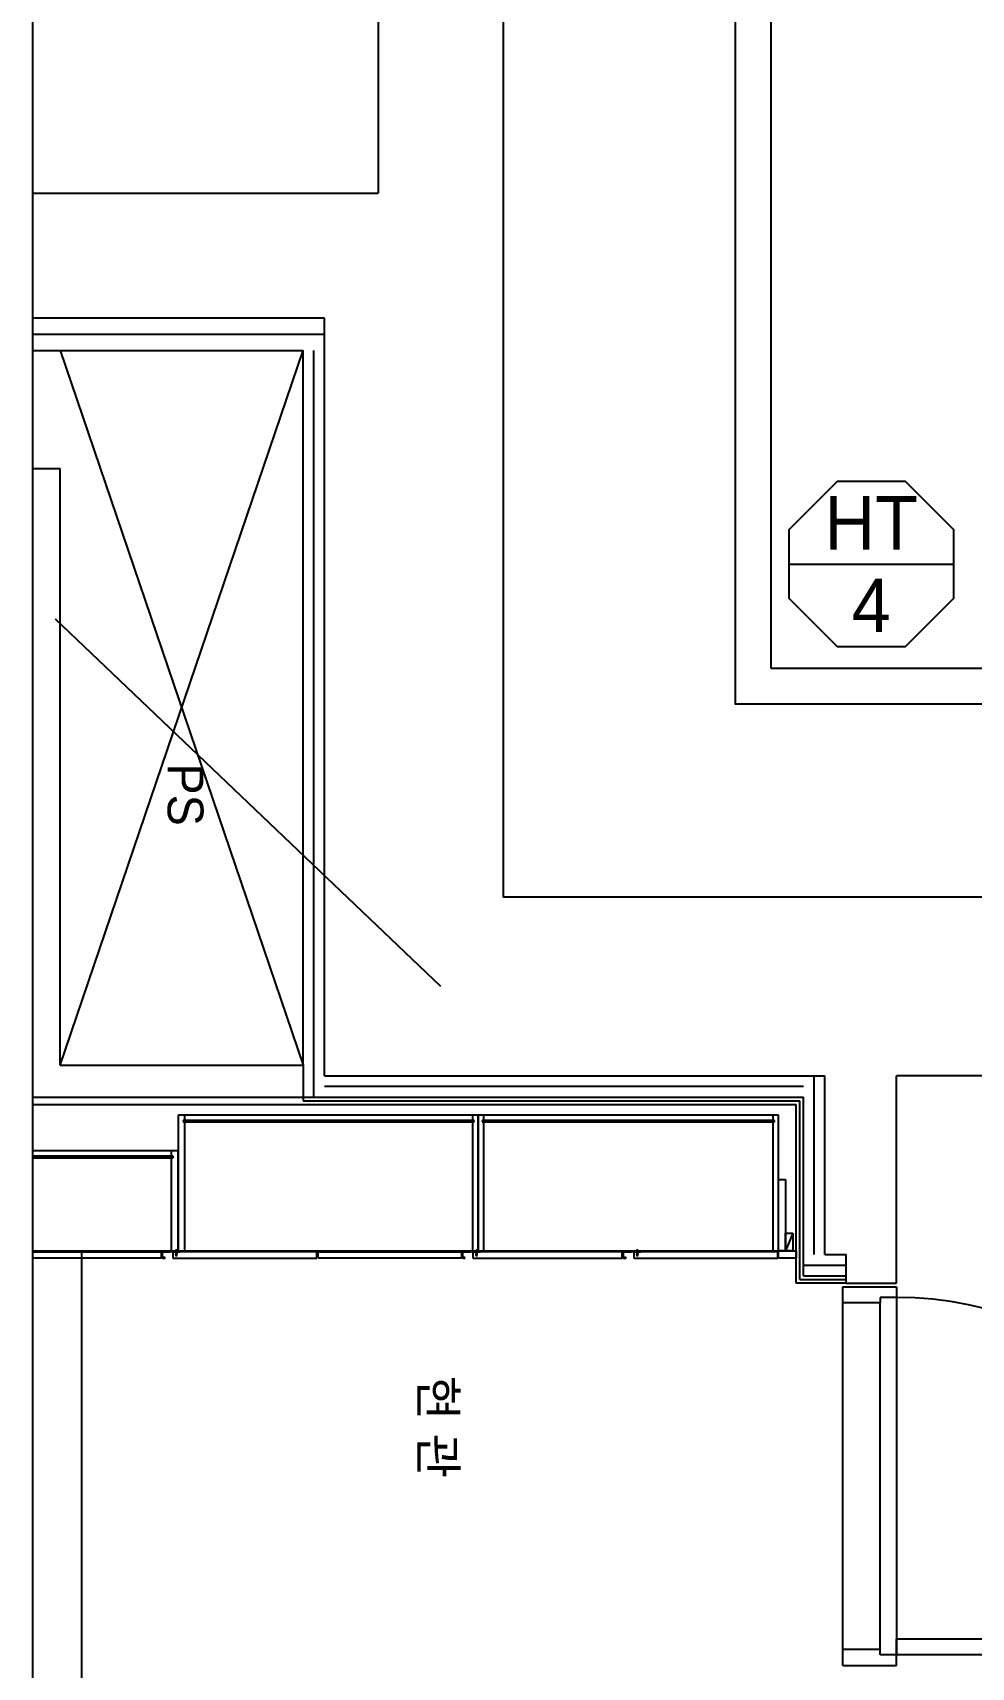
# Model space of a CAD drawing. Header units: millimetres. Extents: x 968909 to 1007504, y 395965 to 423289.
# Drawn here: x 972900 to 975526, y 409054 to 413628 of the extents above; entities that cross this region are included whole.
import ezdxf
from ezdxf.enums import TextEntityAlignment as Align

# ---------------------------------------------------------------- set-up
doc = ezdxf.new("R2010")
doc.units = ezdxf.units.MM
doc.header["$LTSCALE"] = 100
for name, color, linetype in [('l4', 4, 'Continuous'), ('TEX', 3, 'Continuous'), ('물탱크', 252, 'Continuous')]:
    doc.layers.add(name, color=color, linetype=linetype)
doc.styles.add('돋움', font='Dotum.ttf')
doc.styles.add('돋음', font='Dotum.ttf')

msp = doc.modelspace()

# ---------------------------------------------------------------- linework, layer by layer
msp.add_line((975015.1, 412140.8, 54985.4), (975477, 412140.8, 54985.4))
at = {"elevation": 54985.4}
msp.add_lwpolyline([(975150.4, 412371.8), (975015.1, 412236.5), (975015.1, 412045.2), (975150.4, 411909.9), (975341.7, 411909.9), (975477, 412045.2), (975477, 412236.5), (975341.7, 412371.8)], close=True, dxfattribs=at)
at = {"layer": 'l4'}
for p, q in [((974216.3, 417358.7, 54985.4), (974216.3, 411208.7, 54985.4)), ((973866.3, 416758.7, 54985.4), (973866.3, 413178.7, 54985.4)), ((972899.6, 413178.7, 54985.4), (973866.3, 413178.7, 54985.4)), ((973716.3, 412828.7, 54985.4), (972899.6, 412828.7, 54985.4)), ((973716.3, 410708.7, 54985.4), (973716.3, 412828.7, 54985.4)), ((972899.6, 412783.7, 0), (973716.3, 412783.7, 0)), ((972899.6, 412738.7, 0), (973656.3, 412738.7, 0)), ((972976.3, 410738.7, 0), (973656.3, 412738.7, 0)), ((972976.3, 412738.7, 0), (973656.3, 410738.7, 0)), ((973656.3, 410738.7, 0), (973656.3, 412738.7, 0)), ((973686.3, 410648.7, 0), (973686.3, 412738.7, 0)), ((972899.6, 412408.7, 0), (972976.3, 412408.7, 0)), ((972976.3, 410738.7, 0), (972976.3, 412408.7, 0)), ((974041.3, 410958.7, 0), (972963.7, 411986.3, 0)), ((977706.3, 411208.7, 54985.4), (974216.3, 411208.7, 54985.4)), ((972976.3, 410738.7, 0), (973656.3, 410738.7, 0)), ((973656.3, 410738.7, 0), (973656.3, 410648.7, 0)), ((973716.3, 410708.7, 54985.4), (975116.3, 410708.7, 54985.4)), ((975086.3, 410208.7, 0), (975086.3, 410708.7, 0)), ((975116.3, 410208.7, 54985.4), (975116.3, 410708.7, 54985.4)), ((975316.3, 410128.7, 54985.4), (975316.3, 410708.7, 54985.4)), ((983786.3, 410708.7, 54985.4), (975316.3, 410708.7, 54985.4)), ((975056.3, 410678.7, 0), (973716.3, 410678.7, 0)), ((972899.6, 410648.7, 0), (973656.3, 410648.7, 0)), ((972899.6, 410628.7, 0), (975036.3, 410628.7, 0)), ((973656.3, 410648.7, 0), (973656.3, 410638.7, 0)), ((973656.3, 410648.7, 0), (975056.3, 410648.7, 0)), ((973656.3, 410638.7, 0), (975046.3, 410638.7, 0)), ((975036.3, 410128.7, 0), (975036.3, 410628.7, 0)), ((975046.3, 410138.7, 0), (975046.3, 410638.7, 0)), ((975056.3, 410148.7, 0), (975056.3, 410648.7, 0)), ((974146.3, 410598.7, 0), (973306.3, 410598.7, 0)), ((973306.3, 410598.7, 0), (973306.3, 410218.7, 0)), ((974135.3, 410583.7, 0), (973320.3, 410583.7, 0)), ((973320.3, 410583.7, 0), (973320.3, 410579.7, 0)), ((973320.3, 410579.7, 0), (974135.3, 410579.7, 0)), ((973324.3, 410598.7, 0), (973324.3, 410218.7, 0)), ((974131.3, 410218.7, 0), (974131.3, 410598.7, 0)), ((974135.3, 410579.7, 0), (974135.3, 410583.7, 0)), ((974146.3, 410218.7, 0), (974146.3, 410598.7, 0)), ((974146.3, 410218.7, 0), (974146.3, 410598.7, 0)), ((974986.3, 410598.7, 0), (974146.3, 410598.7, 0)), ((974146.3, 410598.7, 0), (974146.3, 410218.7, 0)), ((974975.3, 410583.7, 0), (974157.3, 410583.7, 0)), ((974157.3, 410583.7, 0), (974157.3, 410579.7, 0)), ((974157.3, 410579.7, 0), (974975.3, 410579.7, 0)), ((974161.3, 410598.7, 0), (974161.3, 410218.7, 0)), ((974971.3, 410218.7, 0), (974971.3, 410598.7, 0)), ((974975.3, 410579.7, 0), (974975.3, 410583.7, 0)), ((974986.3, 410218.7, 0), (974986.3, 410598.7, 0)), ((973306.3, 410498.7, 0), (972899.6, 410498.7, 0)), ((973292.3, 410483.7, 0), (972899.6, 410483.7, 0)), ((972899.6, 410479.7, 0), (973292.3, 410479.7, 0)), ((973288.3, 410218.7, 0), (973288.3, 410498.7, 0)), ((973292.3, 410479.7, 0), (973292.3, 410483.7, 0)), ((973306.3, 410218.7, 0), (973306.3, 410498.7, 0)), ((973306.3, 410498.7, 0), (973306.3, 410218.7, 0)), ((973306.3, 410218.7, 0), (973306.3, 410498.7, 0)), ((974986.3, 410218.7, 0), (974986.3, 410418.7, 0)), ((974986.3, 410418.7, 0), (975006.3, 410418.7, 0)), ((975006.3, 410418.7, 0), (975006.3, 410218.7, 0)), ((975026.3, 410268.7, 0), (975006.3, 410218.7, 0)), ((975006.3, 410218.7, 0), (975006.3, 410268.7, 0)), ((975006.3, 410268.7, 0), (975026.3, 410268.7, 0)), ((975026.3, 410268.7, 0), (975026.3, 410218.7, 0)), ((972899.6, 410218.7, 0), (973306.3, 410218.7, 0)), ((972899.6, 410216.7, 0), (973259.3, 410216.7, 0)), ((973036.3, 410218.7, 0), (973036.3, 408988.7, 0)), ((973259.3, 410216.7, 0), (973259.3, 410198.7, 0)), ((973261.3, 410216.9, 0), (973261.3, 410200.7, 0)), ((973311, 410217.9, 0), (973262.3, 410217.9, 0)), ((973263.1, 410203, 0), (973263.1, 410214.1, 0)), ((973268.4, 410200.8, 0), (973264.3, 410201.5, 0)), ((973265.1, 410216.1, 0), (973284.3, 410216.1, 0)), ((973291.3, 410216.7, 0), (973291.3, 410198.7, 0)), ((973694.3, 410216.7, 0), (973291.3, 410216.7, 0)), ((973291.3, 410215.4, 0), (973291.3, 410216.7, 0)), ((973291.3, 410216.7, 0), (973301, 410216.7, 0)), ((973301.3, 410218.3, 0), (973298.8, 410218.3, 0)), ((973298.8, 410217.9, 0), (973298.8, 410218.3, 0)), ((973301.3, 410217.9, 0), (973298.8, 410217.9, 0)), ((973302.4, 410217.9, 0), (973300.1, 410217.9, 0)), ((973300.1, 410208.3, 0), (973300.1, 410207.8, 0)), ((973300.2, 410217.9, 0), (973300.2, 410214.4, 0)), ((973300.2, 410213.8, 0), (973300.2, 410213.2, 0)), ((973300.2, 410212.6, 0), (973300.2, 410212.1, 0)), ((973300.2, 410211.5, 0), (973300.2, 410211, 0)), ((973300.2, 410210.4, 0), (973300.2, 410209.8, 0)), ((973300.2, 410209.2, 0), (973300.2, 410208.8, 0)), ((973300.9, 410206.3, 0), (973300.5, 410207, 0)), ((973301, 410219.3, 0), (973301.3, 410218.8, 0)), ((973301, 410216.7, 0), (973301.3, 410217, 0)), ((973301.3, 410205.4, 0), (973301.1, 410205.8, 0)), ((973301.3, 410223.4, 0), (973301.3, 410203.1, 0)), ((973301.3, 410218.8, 0), (973301.6, 410219.3, 0)), ((973301.3, 410218.3, 0), (973303.8, 410218.3, 0)), ((973301.3, 410217.9, 0), (973303.8, 410217.9, 0)), ((973301.3, 410217, 0), (973301.6, 410216.7, 0)), ((973301.4, 410205.6, 0), (973301.3, 410205.4, 0)), ((973301.6, 410216.7, 0), (973311.3, 410216.7, 0)), ((973301.8, 410206.6, 0), (973301.6, 410206, 0)), ((973302.3, 410207.5, 0), (973302.1, 410207, 0)), ((973302.4, 410208.5, 0), (973302.4, 410208.1, 0)), ((973302.5, 410217.9, 0), (973302.5, 410217.3, 0)), ((973302.5, 410216.8, 0), (973302.5, 410215.8, 0)), ((973302.5, 410215.3, 0), (973302.5, 410214.7, 0)), ((973302.5, 410214.1, 0), (973302.5, 410213.6, 0)), ((973302.5, 410213, 0), (973302.5, 410212.4, 0)), ((973302.5, 410211.9, 0), (973302.5, 410211.3, 0)), ((973302.5, 410210.7, 0), (973302.5, 410210.2, 0)), ((973302.5, 410209.6, 0), (973302.5, 410209, 0)), ((973303.8, 410217.9, 0), (973303.8, 410218.3, 0)), ((973306.3, 410218.7, 0), (974146.3, 410218.7, 0)), ((973311.3, 410216.7, 0), (973311.3, 410217.6, 0)), ((973694.3, 410198.7, 0), (973694.3, 410216.7, 0)), ((973698.3, 410198.7, 0), (973698.3, 410216.7, 0)), ((973698.3, 410216.7, 0), (974099.3, 410216.7, 0)), ((974099.3, 410216.7, 0), (974099.3, 410198.7, 0)), ((974101.3, 410216.9, 0), (974101.3, 410200.7, 0)), ((974151, 410217.9, 0), (974102.3, 410217.9, 0)), ((974103.1, 410203, 0), (974103.1, 410214.1, 0)), ((974108.4, 410200.8, 0), (974104.3, 410201.5, 0)), ((974105.1, 410216.1, 0), (974124.3, 410216.1, 0)), ((974131.3, 410216.7, 0), (974131.3, 410198.7, 0)), ((974549.3, 410216.7, 0), (974131.3, 410216.7, 0)), ((974131.3, 410215.4, 0), (974131.3, 410216.7, 0)), ((974131.3, 410216.7, 0), (974141, 410216.7, 0)), ((974141.3, 410218.3, 0), (974138.8, 410218.3, 0)), ((974138.8, 410217.9, 0), (974138.8, 410218.3, 0)), ((974141.3, 410217.9, 0), (974138.8, 410217.9, 0)), ((974142.4, 410217.9, 0), (974140.1, 410217.9, 0)), ((974140.1, 410208.3, 0), (974140.1, 410207.8, 0)), ((974140.2, 410217.9, 0), (974140.2, 410214.4, 0)), ((974140.2, 410213.8, 0), (974140.2, 410213.2, 0)), ((974140.2, 410212.6, 0), (974140.2, 410212.1, 0)), ((974140.2, 410211.5, 0), (974140.2, 410211, 0)), ((974140.2, 410210.4, 0), (974140.2, 410209.8, 0)), ((974140.2, 410209.2, 0), (974140.2, 410208.8, 0)), ((974140.9, 410206.3, 0), (974140.5, 410207, 0)), ((974141, 410219.3, 0), (974141.3, 410218.8, 0)), ((974141, 410216.7, 0), (974141.3, 410217, 0)), ((974141.3, 410205.4, 0), (974141.1, 410205.8, 0)), ((974141.3, 410223.4, 0), (974141.3, 410203.1, 0)), ((974141.3, 410218.8, 0), (974141.6, 410219.3, 0)), ((974141.3, 410218.3, 0), (974143.8, 410218.3, 0)), ((974141.3, 410217.9, 0), (974143.8, 410217.9, 0)), ((974141.3, 410217, 0), (974141.6, 410216.7, 0)), ((974141.4, 410205.6, 0), (974141.3, 410205.4, 0)), ((974141.6, 410216.7, 0), (974151.3, 410216.7, 0)), ((974141.8, 410206.6, 0), (974141.6, 410206, 0)), ((974142.3, 410207.5, 0), (974142.1, 410207, 0)), ((974142.4, 410208.5, 0), (974142.4, 410208.1, 0)), ((974142.5, 410217.9, 0), (974142.5, 410217.3, 0)), ((974142.5, 410216.8, 0), (974142.5, 410215.8, 0)), ((974142.5, 410215.3, 0), (974142.5, 410214.7, 0)), ((974142.5, 410214.1, 0), (974142.5, 410213.6, 0)), ((974142.5, 410213, 0), (974142.5, 410212.4, 0)), ((974142.5, 410211.9, 0), (974142.5, 410211.3, 0)), ((974142.5, 410210.7, 0), (974142.5, 410210.2, 0)), ((974142.5, 410209.6, 0), (974142.5, 410209, 0)), ((974143.8, 410217.9, 0), (974143.8, 410218.3, 0)), ((974146.3, 410218.7, 0), (974986.3, 410218.7, 0)), ((974151.3, 410216.7, 0), (974151.3, 410217.6, 0)), ((974549.3, 410198.7, 0), (974549.3, 410216.7, 0)), ((974551.3, 410216.9, 0), (974551.3, 410200.7, 0)), ((974601, 410217.9, 0), (974552.3, 410217.9, 0)), ((974553.1, 410203, 0), (974553.1, 410214.1, 0)), ((974558.4, 410200.8, 0), (974554.3, 410201.5, 0)), ((974555.1, 410216.1, 0), (974574.3, 410216.1, 0)), ((974581.3, 410216.7, 0), (974581.3, 410198.7, 0)), ((974984.3, 410216.7, 0), (974581.3, 410216.7, 0)), ((974581.3, 410215.4, 0), (974581.3, 410216.7, 0)), ((974581.3, 410216.7, 0), (974591, 410216.7, 0)), ((974591.3, 410218.3, 0), (974588.8, 410218.3, 0)), ((974588.8, 410217.9, 0), (974588.8, 410218.3, 0)), ((974591.3, 410217.9, 0), (974588.8, 410217.9, 0)), ((974592.4, 410217.9, 0), (974590.1, 410217.9, 0)), ((974590.1, 410208.3, 0), (974590.1, 410207.8, 0)), ((974590.2, 410217.9, 0), (974590.2, 410214.4, 0)), ((974590.2, 410213.8, 0), (974590.2, 410213.2, 0)), ((974590.2, 410212.6, 0), (974590.2, 410212.1, 0)), ((974590.2, 410211.5, 0), (974590.2, 410211, 0)), ((974590.2, 410210.4, 0), (974590.2, 410209.8, 0)), ((974590.2, 410209.2, 0), (974590.2, 410208.8, 0)), ((974590.9, 410206.3, 0), (974590.5, 410207, 0)), ((974591, 410219.3, 0), (974591.3, 410218.8, 0)), ((974591, 410216.7, 0), (974591.3, 410217, 0)), ((974591.3, 410205.4, 0), (974591.1, 410205.8, 0)), ((974591.3, 410223.4, 0), (974591.3, 410203.1, 0)), ((974591.3, 410218.8, 0), (974591.6, 410219.3, 0)), ((974591.3, 410218.3, 0), (974593.8, 410218.3, 0)), ((974591.3, 410217.9, 0), (974593.8, 410217.9, 0)), ((974591.3, 410217, 0), (974591.6, 410216.7, 0)), ((974591.4, 410205.6, 0), (974591.3, 410205.4, 0)), ((974591.6, 410216.7, 0), (974601.3, 410216.7, 0)), ((974591.8, 410206.6, 0), (974591.6, 410206, 0)), ((974592.3, 410207.5, 0), (974592.1, 410207, 0)), ((974592.4, 410208.5, 0), (974592.4, 410208.1, 0)), ((974592.5, 410217.9, 0), (974592.5, 410217.3, 0)), ((974592.5, 410216.8, 0), (974592.5, 410215.8, 0)), ((974592.5, 410215.3, 0), (974592.5, 410214.7, 0)), ((974592.5, 410214.1, 0), (974592.5, 410213.6, 0)), ((974592.5, 410213, 0), (974592.5, 410212.4, 0)), ((974592.5, 410211.9, 0), (974592.5, 410211.3, 0)), ((974592.5, 410210.7, 0), (974592.5, 410210.2, 0)), ((974592.5, 410209.6, 0), (974592.5, 410209, 0)), ((974593.8, 410217.9, 0), (974593.8, 410218.3, 0)), ((974601.3, 410216.7, 0), (974601.3, 410217.6, 0)), ((974984.3, 410198.7, 0), (974984.3, 410216.7, 0)), ((975006.3, 410218.7, 0), (974986.3, 410218.7, 0)), ((974986.3, 410218.7, 0), (975036.3, 410218.7, 0)), ((974986.3, 410198.7, 0), (974986.3, 410218.7, 0)), ((975026.3, 410218.7, 0), (975006.3, 410218.7, 0)), ((975036.3, 410218.7, 0), (975036.3, 410198.7, 0)), ((975116.3, 410208.7, 54985.4), (975176.3, 410208.7, 54985.4)), ((975176.3, 410128.7, 54985.4), (975176.3, 410208.7, 54985.4)), ((973259.3, 410198.7, 0), (972899.6, 410198.7, 0)), ((973263.3, 410198.7, 0), (973268.3, 410198.7, 0)), ((973269.3, 410199.7, 0), (973269.3, 410199.8, 0)), ((973291.3, 410198.7, 0), (973694.3, 410198.7, 0)), ((974099.3, 410198.7, 0), (973698.3, 410198.7, 0)), ((974103.3, 410198.7, 0), (974108.3, 410198.7, 0)), ((974109.3, 410199.7, 0), (974109.3, 410199.8, 0)), ((974131.3, 410198.7, 0), (974549.3, 410198.7, 0)), ((974553.3, 410198.7, 0), (974558.3, 410198.7, 0)), ((974559.3, 410199.7, 0), (974559.3, 410199.8, 0)), ((974581.3, 410198.7, 0), (974984.3, 410198.7, 0)), ((975036.3, 410198.7, 0), (974986.3, 410198.7, 0)), ((975056.3, 410178.7, 0), (975176.3, 410178.7, 0)), ((975176.3, 410128.7, 0), (975036.3, 410128.7, 0)), ((975046.3, 410138.7, 0), (975176.3, 410138.7, 0)), ((975056.3, 410148.7, 0), (975176.3, 410148.7, 0)), ((975166.3, 410073.7, 0), (975166.3, 410118.7, 0)), ((975166.3, 410118.7, 0), (975316.3, 410118.7, 0)), ((975176.3, 410128.7, 54985.4), (975316.3, 410128.7, 54985.4)), ((975316.3, 410118.7, 0), (975316.3, 410088.7, 0)), ((975166.3, 409103.7, 0), (975166.3, 410073.7, 0)), ((975271.3, 410073.7, 0), (975166.3, 410073.7, 0)), ((975316.3, 410088.7, 0), (975271.3, 410088.7, 0)), ((975271.3, 410088.7, 0), (975271.3, 410073.7, 0)), ((975271.3, 409103.7, 0), (975271.3, 410073.7, 0)), ((975316.3, 410088.7, 0), (975316.3, 409088.7, 0)), ((975271.3, 409103.7, 0), (975166.3, 409103.7, 0)), ((975166.3, 409058.7, 0), (975166.3, 409103.7, 0)), ((975271.3, 409088.7, 0), (975271.3, 409103.7, 0)), ((975316.3, 409088.7, 0), (975316.3, 409133.7, 0)), ((975316.3, 409133.7, 0), (976316.3, 409133.7, 0)), ((975166.3, 409058.7, 0), (975316.3, 409058.7, 0)), ((975316.3, 409088.7, 0), (975271.3, 409088.7, 0)), ((975316.3, 409058.7, 0), (975316.3, 409088.7, 0)), ((976316.3, 409088.7, 0), (975316.3, 409088.7, 0))]:
    msp.add_line(p, q, dxfattribs=at)
at = {"layer": 'l4', "elevation": 54985.4}
msp.add_lwpolyline([(972899.6, 420465.4), (1001940.9, 420465.4), (1001940.9, 403942.8), (972899.6, 403942.8)], close=True, dxfattribs=at)
at = {"layer": 'l4'}
for centre, radius, start, end in [((973262.3, 410216.9, 0), 1, 90, 180), ((973263.3, 410200.7, 0), 2, 180, 270), ((973265.1, 410214.1, 0), 2, 90, 180), ((973264.6, 410203, 0), 1.5, 180, 260.5377), ((973268.3, 410199.8, 0), 1, 0, 80.5377), ((973284.8, 410186.1, 0), 30, 77.5561, 91.0227), ((973301.3, 410215.9, 0), 3.43, 94.5021, 135.963), ((973299.9, 410216.3, 0), 0.0274, 142.4754, 237.83), ((973299.9, 410215.2, 0), 0.0274, 142.4754, 237.83), ((973299.9, 410214, 0), 0.0274, 142.4754, 237.83), ((973299.9, 410212.9, 0), 0.0274, 142.4754, 237.83), ((973299.9, 410211.8, 0), 0.0274, 142.4754, 237.83), ((973299.9, 410210.6, 0), 0.0274, 142.4754, 237.83), ((973299.9, 410209.5, 0), 0.0274, 142.4754, 237.83), ((973301.4, 410207, 0), 2.2, 123.2581, 136.2171), ((973299.8, 410208.5, 0), 0.0274, 142.4754, 237.83), ((973300, 410208.7, 0), 0.274, 238.6787, 251.054), ((973298.7, 410206.3, 0), 2.5, 53.4202, 62.3657), ((973301.3, 410215.1, 0), 1.92, 126.2959, 140.1803), ((973300, 410216.5, 0), 0.274, 238.6787, 251.054), ((973298.5, 410214, 0), 2.66, 50.9796, 59.6645), ((973300.9, 410218.5, 0), 2.47, 245.545, 257.4618), ((973301.3, 410214, 0), 1.92, 126.2959, 140.1803), ((973300, 410215.4, 0), 0.274, 238.6787, 251.054), ((973298.5, 410212.8, 0), 2.66, 50.9796, 59.6645), ((973300.9, 410217.4, 0), 2.47, 245.545, 257.4618), ((973301.3, 410212.8, 0), 1.92, 126.2959, 140.1803), ((973300, 410214.2, 0), 0.274, 238.6787, 251.054), ((973298.5, 410211.7, 0), 2.66, 50.9796, 59.6645), ((973300.9, 410216.2, 0), 2.47, 245.545, 257.4618), ((973301.3, 410211.7, 0), 1.92, 126.2959, 140.1803), ((973298.5, 410210.6, 0), 2.66, 50.9796, 59.6645), ((973300, 410213.1, 0), 0.274, 238.6787, 251.054), ((973300.9, 410215.1, 0), 2.47, 245.545, 257.4618), ((973301.3, 410210.5, 0), 1.92, 126.2959, 140.1803), ((973300.9, 410214, 0), 2.47, 245.545, 257.4618), ((973298.5, 410209.4, 0), 2.66, 50.9796, 59.6645), ((973300, 410212, 0), 0.274, 238.6787, 251.054), ((973301.3, 410209.4, 0), 1.92, 126.2959, 140.1803), ((973300.9, 410212.8, 0), 2.47, 245.545, 257.4618), ((973298.5, 410208.3, 0), 2.66, 50.9796, 59.6645), ((973300, 410210.8, 0), 0.274, 238.6787, 251.054), ((973301.3, 410208.3, 0), 1.92, 126.2959, 140.1803), ((973298.5, 410207.2, 0), 2.66, 50.9796, 59.6645), ((973300, 410209.7, 0), 0.274, 238.6787, 251.054), ((973300.9, 410211.7, 0), 2.47, 245.545, 257.4618), ((973300.8, 410210.7, 0), 2.41, 247.7565, 259.8226), ((973301.5, 410206.9, 0), 1.61, 147.3073, 162.9858), ((973300, 410207.3, 0), 0.0274, 142.4754, 237.83), ((973300.1, 410207.5, 0), 0.274, 238.6787, 251.054), ((973303.1, 410212.4, 0), 5.98, 238.5169, 244.1457), ((973300.7, 410209, 0), 1.8, 247.3839, 258.4526), ((973315.3, 410252.9, 0), 47.1, 251.2596, 253.6282), ((973300.3, 410207.8, 0), 0.181, 201.1602, 232.351), ((973300.2, 410216.6, 0), 0.0453, 189.3532, 221.7617), ((973300.4, 410216.8, 0), 0.287, 223.4748, 239.9307), ((973315.3, 410260.7, 0), 47.1, 251.2596, 253.6282), ((973300.2, 410215.5, 0), 0.0453, 189.3532, 221.7617), ((973300.4, 410215.7, 0), 0.287, 223.4748, 239.9307), ((973315.3, 410259.5, 0), 47.1, 251.2596, 253.6282), ((973300.2, 410214.4, 0), 0.0453, 189.3532, 221.7617), ((973300.4, 410214.5, 0), 0.287, 223.4748, 239.9307), ((973315.3, 410258.4, 0), 47.1, 251.2596, 253.6282), ((973300.4, 410213.4, 0), 0.287, 223.4748, 239.9307), ((973300.2, 410213.2, 0), 0.0453, 189.3532, 221.7617), ((973315.3, 410257.3, 0), 47.1, 251.2596, 253.6282), ((973300.4, 410212.3, 0), 0.287, 223.4748, 239.9307), ((973300.2, 410212.1, 0), 0.0453, 189.3532, 221.7617), ((973315.3, 410256.1, 0), 47.1, 251.2596, 253.6282), ((973300.2, 410211, 0), 0.0453, 189.3532, 221.7617), ((973300.4, 410211.1, 0), 0.287, 223.4748, 239.9307), ((973315.3, 410255, 0), 47.1, 251.2596, 253.6282), ((973300.4, 410210, 0), 0.287, 223.4748, 239.9307), ((973300.2, 410209.8, 0), 0.0453, 189.3532, 221.7617), ((973315.3, 410253.9, 0), 47.1, 251.2596, 253.6282), ((973300.2, 410208.9, 0), 0.0453, 189.3532, 221.7617), ((973301.7, 410210.9, 0), 2.58, 236.2379, 249.1426), ((973300.4, 410208.9, 0), 0.195, 211.2156, 231.1789), ((973301.6, 410209.7, 0), 2.49, 235.9497, 250.3273), ((973301.8, 410218.9, 0), 2.77, 237.5365, 249.9751), ((973301.8, 410217.8, 0), 2.77, 237.5365, 249.9751), ((973301.8, 410216.6, 0), 2.77, 237.5365, 249.9751), ((973301.8, 410215.5, 0), 2.77, 237.5365, 249.9751), ((973301.8, 410214.4, 0), 2.77, 237.5365, 249.9751), ((973301.8, 410213.2, 0), 2.77, 237.5365, 249.9751), ((973301.8, 410212.1, 0), 2.77, 237.5365, 249.9751), ((973303.8, 410228.6, 0), 13, 254.6539, 262.9632), ((973303.8, 410227.5, 0), 13, 254.6539, 262.9632), ((973303.8, 410226.4, 0), 13, 254.6539, 262.9632), ((973303.8, 410225.2, 0), 13, 254.6539, 262.9632), ((973303.8, 410224.1, 0), 13, 254.6539, 262.9632), ((973303.8, 410222.9, 0), 13, 254.6539, 262.9632), ((973303.8, 410221.8, 0), 13, 254.6539, 262.9632), ((973303.5, 410219.8, 0), 11.9, 254.4577, 263.5466), ((973303.8, 410219.7, 0), 13, 254.6539, 262.769), ((973315.3, 410251.8, 0), 47.1, 251.6928, 253.3718), ((973301.4, 410205.8, 0), 0.766, 135.3945, 151.8714), ((973300.7, 410206.1, 0), 0.0219, 142.4754, 237.83), ((973301.1, 410206.6, 0), 0.658, 235.791, 246.5211), ((973302.5, 410207.9, 0), 2.53, 225.95, 236.9742), ((973304.7, 410227.3, 0), 11.7, 250.6647, 259.0887), ((973304.7, 410226.2, 0), 11.7, 250.6647, 259.0887), ((973304.7, 410225.1, 0), 11.7, 250.6647, 259.0887), ((973304.7, 410223.9, 0), 11.7, 250.6647, 259.0887), ((973304.7, 410222.8, 0), 11.7, 250.6647, 259.0887), ((973304.7, 410221.6, 0), 11.7, 250.6647, 259.0887), ((973304.7, 410220.5, 0), 11.7, 250.6647, 259.0887), ((973304.5, 410219.5, 0), 11.6, 251.3396, 259.7903), ((973304.6, 410218.4, 0), 11.7, 250.6647, 257.3578), ((973301.6, 410208, 0), 2.09, 248.0967, 268.9485), ((973301, 410208, 0), 9.48, 81.2422, 90.5794), ((973303.8, 410230.1, 0), 13, 257.0383, 262.9632), ((973289.5, 410187.5, 0), 32, 66.9333, 69.1192), ((973301.2, 410206.5, 0), 0.413, 215.2208, 230.3621), ((973302.6, 410210.1, 0), 4.25, 247.3602, 256.477), ((973312.5, 410241.7, 0), 37.7, 252.4349, 252.792), ((973301.3, 410205.6, 0), 0.0741, 351.6708, 70.755), ((973299.9, 410207.8, 0), 2.64, 304.5139, 311.5827), ((973301.3, 410215.9, 0), 3.43, 44.037, 85.4979), ((973301.9, 410206.1, 0), 0.29, 191.5405, 223.2615), ((973301.6, 410205.7, 0), 0.222, 71.4153, 88.2668), ((973301.6, 410205.9, 0), 0.0219, 306.0583, 41.4129), ((973299.9, 410209, 0), 3.14, 307.1362, 314.9853), ((973301.7, 410206.5, 0), 0.0996, 14.72, 57.7986), ((973301.7, 410214.1, 0), 1.41, 61.997, 76.8111), ((973301.7, 410213, 0), 1.41, 61.997, 76.8111), ((973301.7, 410211.8, 0), 1.41, 61.997, 76.8111), ((973301.7, 410210.7, 0), 1.41, 61.997, 76.8111), ((973301.7, 410209.5, 0), 1.41, 61.997, 76.8111), ((973301.7, 410208.4, 0), 1.41, 61.997, 76.8111), ((973301.7, 410207.3, 0), 1.41, 61.997, 76.8111), ((973301.8, 410206.8, 0), 0.907, 59.0931, 76.1438), ((973301.3, 410215.1, 0), 2.05, 58.0235, 68.3527), ((973303.6, 410207.6, 0), 1.6, 200.8294, 207.4994), ((973302.1, 410206.8, 0), 0.0274, 314.3398, 49.6944), ((973302.1, 410214.7, 0), 2.51, 75.028, 86.4356), ((973302.1, 410213.2, 0), 2.51, 75.028, 86.4356), ((973302.1, 410212.1, 0), 2.51, 75.028, 86.4356), ((973302.1, 410210.9, 0), 2.51, 75.028, 86.4356), ((973302.1, 410209.8, 0), 2.51, 75.028, 86.4356), ((973302.1, 410208.7, 0), 2.51, 75.028, 86.4356), ((973302.1, 410207.5, 0), 2.51, 75.028, 86.4356), ((973302.1, 410206.4, 0), 2.51, 75.028, 86.4356), ((973301.6, 410203.5, 0), 4.54, 78.0312, 82.3901), ((973300.1, 410209.7, 0), 3.14, 315.2519, 323.1209), ((973302.2, 410207.4, 0), 0.185, 34.2242, 59.4128), ((973302.3, 410207.5, 0), 0.0453, 9.3532, 41.7617), ((973302.3, 410216.6, 0), 0.235, 42.5581, 62.6571), ((973302.3, 410215.1, 0), 0.235, 42.5581, 62.6571), ((973302.3, 410214, 0), 0.235, 42.5581, 62.6571), ((973302.3, 410212.9, 0), 0.235, 42.5581, 62.6571), ((973302.3, 410211.7, 0), 0.235, 42.5581, 62.6571), ((973302.3, 410210.6, 0), 0.235, 42.5581, 62.6571), ((973302.3, 410209.4, 0), 0.235, 42.5581, 62.6571), ((973301.6, 410209.6, 0), 1.41, 303.9183, 325.9793), ((973302.3, 410208.3, 0), 0.235, 53.52, 62.6571), ((973303, 410208.4, 0), 0.707, 210.6187, 232.4546), ((973304.1, 410219.4, 0), 2.66, 230.9796, 239.6645), ((973300.3, 410219, 0), 3.14, 313.8181, 323.1209), ((973302.4, 410216.8, 0), 0.0453, 9.3532, 41.7617), ((973304.1, 410217.9, 0), 2.66, 230.9796, 239.6645), ((973300.3, 410217.5, 0), 3.14, 313.8181, 323.1209), ((973302.4, 410215.3, 0), 0.0453, 9.3532, 41.7617), ((973304.1, 410216.8, 0), 2.66, 230.9796, 239.6645), ((973300.3, 410216.3, 0), 3.14, 313.8181, 323.1209), ((973302.4, 410214.1, 0), 0.0453, 9.3532, 41.7617), ((973304.1, 410215.6, 0), 2.66, 230.9796, 239.6645), ((973300.3, 410215.2, 0), 3.14, 313.8181, 323.1209), ((973302.4, 410213, 0), 0.0453, 9.3532, 41.7617), ((973304.1, 410214.5, 0), 2.66, 230.9796, 239.6645), ((973300.3, 410214.1, 0), 3.14, 313.8181, 323.1209), ((973302.4, 410211.8, 0), 0.0453, 9.3532, 41.7617), ((973304.1, 410213.4, 0), 2.66, 230.9796, 239.6645), ((973300.3, 410212.9, 0), 3.14, 313.8181, 323.1209), ((973302.4, 410210.7, 0), 0.0453, 9.3532, 41.7617), ((973304.1, 410212.2, 0), 2.66, 230.9796, 239.6645), ((973300.3, 410211.8, 0), 3.14, 313.8181, 323.1209), ((973302.4, 410209.6, 0), 0.0453, 9.3532, 41.7617), ((973304.1, 410211.1, 0), 2.66, 230.9796, 239.6645), ((973302.5, 410207.6, 0), 0.274, 58.6787, 71.054), ((973302.6, 410207.9, 0), 0.0274, 322.4754, 57.83), ((973302.6, 410216.9, 0), 0.274, 58.6787, 71.054), ((973302.6, 410215.4, 0), 0.274, 58.6787, 71.054), ((973302.6, 410214.2, 0), 0.274, 58.6787, 71.054), ((973302.6, 410213.1, 0), 0.274, 58.6787, 71.054), ((973302.6, 410212, 0), 0.274, 58.6787, 71.054), ((973302.6, 410210.8, 0), 0.274, 58.6787, 71.054), ((973302.6, 410209.7, 0), 0.274, 58.6787, 71.054), ((973302.6, 410208.6, 0), 0.274, 58.6787, 71.054), ((973302.8, 410217.1, 0), 0.0274, 322.4754, 57.83), ((973302.8, 410215.6, 0), 0.0274, 322.4754, 57.83), ((973302.8, 410214.5, 0), 0.0274, 322.4754, 57.83), ((973302.8, 410213.3, 0), 0.0274, 322.4754, 57.83), ((973302.8, 410212.2, 0), 0.0274, 322.4754, 57.83), ((973302.8, 410211.1, 0), 0.0274, 322.4754, 57.83), ((973302.8, 410209.9, 0), 0.0274, 322.4754, 57.83), ((973302.8, 410208.8, 0), 0.0274, 322.4754, 57.83), ((973311, 410217.6, 0), 0.3, 0, 90), ((974102.3, 410216.9, 0), 1, 90, 180), ((974103.3, 410200.7, 0), 2, 180, 270), ((974105.1, 410214.1, 0), 2, 90, 180), ((974104.6, 410203, 0), 1.5, 180, 260.5377), ((974108.3, 410199.8, 0), 1, 0, 80.5377), ((974124.8, 410186.1, 0), 30, 77.5561, 91.0227), ((974141.3, 410215.9, 0), 3.43, 94.5021, 135.963), ((974139.9, 410216.3, 0), 0.0274, 142.4754, 237.83), ((974139.9, 410215.2, 0), 0.0274, 142.4754, 237.83), ((974139.9, 410214, 0), 0.0274, 142.4754, 237.83), ((974139.9, 410212.9, 0), 0.0274, 142.4754, 237.83), ((974139.9, 410211.8, 0), 0.0274, 142.4754, 237.83), ((974139.9, 410210.6, 0), 0.0274, 142.4754, 237.83), ((974139.9, 410209.5, 0), 0.0274, 142.4754, 237.83), ((974141.4, 410207, 0), 2.2, 123.2581, 136.2171), ((974139.8, 410208.5, 0), 0.0274, 142.4754, 237.83), ((974140, 410208.7, 0), 0.274, 238.6787, 251.054), ((974138.7, 410206.3, 0), 2.5, 53.4202, 62.3657), ((974141.3, 410215.1, 0), 1.92, 126.2959, 140.1803), ((974140, 410216.5, 0), 0.274, 238.6787, 251.054), ((974138.5, 410214, 0), 2.66, 50.9796, 59.6645), ((974140.9, 410218.5, 0), 2.47, 245.545, 257.4618), ((974141.3, 410214, 0), 1.92, 126.2959, 140.1803), ((974140, 410215.4, 0), 0.274, 238.6787, 251.054), ((974138.5, 410212.8, 0), 2.66, 50.9796, 59.6645), ((974140.9, 410217.4, 0), 2.47, 245.545, 257.4618), ((974141.3, 410212.8, 0), 1.92, 126.2959, 140.1803), ((974140, 410214.2, 0), 0.274, 238.6787, 251.054), ((974138.5, 410211.7, 0), 2.66, 50.9796, 59.6645), ((974140.9, 410216.2, 0), 2.47, 245.545, 257.4618), ((974141.3, 410211.7, 0), 1.92, 126.2959, 140.1803), ((974138.5, 410210.6, 0), 2.66, 50.9796, 59.6645), ((974140, 410213.1, 0), 0.274, 238.6787, 251.054), ((974140.9, 410215.1, 0), 2.47, 245.545, 257.4618), ((974141.3, 410210.5, 0), 1.92, 126.2959, 140.1803), ((974140.9, 410214, 0), 2.47, 245.545, 257.4618), ((974138.5, 410209.4, 0), 2.66, 50.9796, 59.6645), ((974140, 410212, 0), 0.274, 238.6787, 251.054), ((974141.3, 410209.4, 0), 1.92, 126.2959, 140.1803), ((974140.9, 410212.8, 0), 2.47, 245.545, 257.4618), ((974138.5, 410208.3, 0), 2.66, 50.9796, 59.6645), ((974140, 410210.8, 0), 0.274, 238.6787, 251.054), ((974141.3, 410208.3, 0), 1.92, 126.2959, 140.1803), ((974138.5, 410207.2, 0), 2.66, 50.9796, 59.6645), ((974140, 410209.7, 0), 0.274, 238.6787, 251.054), ((974140.9, 410211.7, 0), 2.47, 245.545, 257.4618), ((974140.8, 410210.7, 0), 2.41, 247.7565, 259.8226), ((974141.5, 410206.9, 0), 1.61, 147.3073, 162.9858), ((974140, 410207.3, 0), 0.0274, 142.4754, 237.83), ((974140.1, 410207.5, 0), 0.274, 238.6787, 251.054), ((974143.1, 410212.4, 0), 5.98, 238.5169, 244.1457), ((974140.7, 410209, 0), 1.8, 247.3839, 258.4526), ((974155.3, 410252.9, 0), 47.1, 251.2596, 253.6282), ((974140.3, 410207.8, 0), 0.181, 201.1602, 232.351), ((974140.2, 410216.6, 0), 0.0453, 189.3532, 221.7617), ((974140.4, 410216.8, 0), 0.287, 223.4748, 239.9307), ((974155.3, 410260.7, 0), 47.1, 251.2596, 253.6282), ((974140.2, 410215.5, 0), 0.0453, 189.3532, 221.7617), ((974140.4, 410215.7, 0), 0.287, 223.4748, 239.9307), ((974155.3, 410259.5, 0), 47.1, 251.2596, 253.6282), ((974140.2, 410214.4, 0), 0.0453, 189.3532, 221.7617), ((974140.4, 410214.5, 0), 0.287, 223.4748, 239.9307), ((974155.3, 410258.4, 0), 47.1, 251.2596, 253.6282), ((974140.4, 410213.4, 0), 0.287, 223.4748, 239.9307), ((974140.2, 410213.2, 0), 0.0453, 189.3532, 221.7617), ((974155.3, 410257.3, 0), 47.1, 251.2596, 253.6282), ((974140.4, 410212.3, 0), 0.287, 223.4748, 239.9307), ((974140.2, 410212.1, 0), 0.0453, 189.3532, 221.7617), ((974155.3, 410256.1, 0), 47.1, 251.2596, 253.6282), ((974140.2, 410211, 0), 0.0453, 189.3532, 221.7617), ((974140.4, 410211.1, 0), 0.287, 223.4748, 239.9307), ((974155.3, 410255, 0), 47.1, 251.2596, 253.6282), ((974140.4, 410210, 0), 0.287, 223.4748, 239.9307), ((974140.2, 410209.8, 0), 0.0453, 189.3532, 221.7617), ((974155.3, 410253.9, 0), 47.1, 251.2596, 253.6282), ((974140.2, 410208.9, 0), 0.0453, 189.3532, 221.7617), ((974141.7, 410210.9, 0), 2.58, 236.2379, 249.1426), ((974140.4, 410208.9, 0), 0.195, 211.2156, 231.1789), ((974141.6, 410209.7, 0), 2.49, 235.9497, 250.3273), ((974141.8, 410218.9, 0), 2.77, 237.5365, 249.9751), ((974141.8, 410217.8, 0), 2.77, 237.5365, 249.9751), ((974141.8, 410216.6, 0), 2.77, 237.5365, 249.9751), ((974141.8, 410215.5, 0), 2.77, 237.5365, 249.9751), ((974141.8, 410214.4, 0), 2.77, 237.5365, 249.9751), ((974141.8, 410213.2, 0), 2.77, 237.5365, 249.9751), ((974141.8, 410212.1, 0), 2.77, 237.5365, 249.9751), ((974143.8, 410228.6, 0), 13, 254.6539, 262.9632), ((974143.8, 410227.5, 0), 13, 254.6539, 262.9632), ((974143.8, 410226.4, 0), 13, 254.6539, 262.9632), ((974143.8, 410225.2, 0), 13, 254.6539, 262.9632), ((974143.8, 410224.1, 0), 13, 254.6539, 262.9632), ((974143.8, 410222.9, 0), 13, 254.6539, 262.9632), ((974143.8, 410221.8, 0), 13, 254.6539, 262.9632), ((974143.5, 410219.8, 0), 11.9, 254.4577, 263.5466), ((974143.8, 410219.7, 0), 13, 254.6539, 262.769), ((974155.3, 410251.8, 0), 47.1, 251.6928, 253.3718), ((974141.4, 410205.8, 0), 0.766, 135.3945, 151.8714), ((974140.7, 410206.1, 0), 0.0219, 142.4754, 237.83), ((974141.1, 410206.6, 0), 0.658, 235.791, 246.5211), ((974142.5, 410207.9, 0), 2.53, 225.95, 236.9742), ((974144.7, 410227.3, 0), 11.7, 250.6647, 259.0887), ((974144.7, 410226.2, 0), 11.7, 250.6647, 259.0887), ((974144.7, 410225.1, 0), 11.7, 250.6647, 259.0887), ((974144.7, 410223.9, 0), 11.7, 250.6647, 259.0887), ((974144.7, 410222.8, 0), 11.7, 250.6647, 259.0887), ((974144.7, 410221.6, 0), 11.7, 250.6647, 259.0887), ((974144.7, 410220.5, 0), 11.7, 250.6647, 259.0887), ((974144.5, 410219.5, 0), 11.6, 251.3396, 259.7903), ((974144.6, 410218.4, 0), 11.7, 250.6647, 257.3578), ((974141.6, 410208, 0), 2.09, 248.0967, 268.9485), ((974141, 410208, 0), 9.48, 81.2422, 90.5794), ((974143.8, 410230.1, 0), 13, 257.0383, 262.9632), ((974129.5, 410187.5, 0), 32, 66.9333, 69.1192), ((974141.2, 410206.5, 0), 0.413, 215.2208, 230.3621), ((974142.6, 410210.1, 0), 4.25, 247.3602, 256.477), ((974152.5, 410241.7, 0), 37.7, 252.4349, 252.792), ((974141.3, 410205.6, 0), 0.0741, 351.6708, 70.755), ((974139.9, 410207.8, 0), 2.64, 304.5139, 311.5827), ((974141.3, 410215.9, 0), 3.43, 44.037, 85.4979), ((974141.9, 410206.1, 0), 0.29, 191.5405, 223.2615), ((974141.6, 410205.7, 0), 0.222, 71.4153, 88.2668), ((974141.6, 410205.9, 0), 0.0219, 306.0583, 41.4129), ((974139.9, 410209, 0), 3.14, 307.1362, 314.9853), ((974141.7, 410206.5, 0), 0.0996, 14.72, 57.7986), ((974141.7, 410214.1, 0), 1.41, 61.997, 76.8111), ((974141.7, 410213, 0), 1.41, 61.997, 76.8111), ((974141.7, 410211.8, 0), 1.41, 61.997, 76.8111), ((974141.7, 410210.7, 0), 1.41, 61.997, 76.8111), ((974141.7, 410209.5, 0), 1.41, 61.997, 76.8111), ((974141.7, 410208.4, 0), 1.41, 61.997, 76.8111), ((974141.7, 410207.3, 0), 1.41, 61.997, 76.8111), ((974141.8, 410206.8, 0), 0.907, 59.0931, 76.1438), ((974141.3, 410215.1, 0), 2.05, 58.0235, 68.3527), ((974143.6, 410207.6, 0), 1.6, 200.8294, 207.4994), ((974142.1, 410206.8, 0), 0.0274, 314.3398, 49.6944), ((974142.1, 410214.7, 0), 2.51, 75.028, 86.4356), ((974142.1, 410213.2, 0), 2.51, 75.028, 86.4356), ((974142.1, 410212.1, 0), 2.51, 75.028, 86.4356), ((974142.1, 410210.9, 0), 2.51, 75.028, 86.4356), ((974142.1, 410209.8, 0), 2.51, 75.028, 86.4356), ((974142.1, 410208.7, 0), 2.51, 75.028, 86.4356), ((974142.1, 410207.5, 0), 2.51, 75.028, 86.4356), ((974142.1, 410206.4, 0), 2.51, 75.028, 86.4356), ((974141.6, 410203.5, 0), 4.54, 78.0312, 82.3901), ((974140.1, 410209.7, 0), 3.14, 315.2519, 323.1209), ((974142.2, 410207.4, 0), 0.185, 34.2242, 59.4128), ((974142.3, 410207.5, 0), 0.0453, 9.3532, 41.7617), ((974142.3, 410216.6, 0), 0.235, 42.5581, 62.6571), ((974142.3, 410215.1, 0), 0.235, 42.5581, 62.6571), ((974142.3, 410214, 0), 0.235, 42.5581, 62.6571), ((974142.3, 410212.9, 0), 0.235, 42.5581, 62.6571), ((974142.3, 410211.7, 0), 0.235, 42.5581, 62.6571), ((974142.3, 410210.6, 0), 0.235, 42.5581, 62.6571), ((974142.3, 410209.4, 0), 0.235, 42.5581, 62.6571), ((974141.6, 410209.6, 0), 1.41, 303.9183, 325.9793), ((974142.3, 410208.3, 0), 0.235, 53.52, 62.6571), ((974143, 410208.4, 0), 0.707, 210.6187, 232.4546), ((974144.1, 410219.4, 0), 2.66, 230.9796, 239.6645), ((974140.3, 410219, 0), 3.14, 313.8181, 323.1209), ((974142.4, 410216.8, 0), 0.0453, 9.3532, 41.7617), ((974144.1, 410217.9, 0), 2.66, 230.9796, 239.6645), ((974140.3, 410217.5, 0), 3.14, 313.8181, 323.1209), ((974142.4, 410215.3, 0), 0.0453, 9.3532, 41.7617), ((974144.1, 410216.8, 0), 2.66, 230.9796, 239.6645), ((974140.3, 410216.3, 0), 3.14, 313.8181, 323.1209), ((974142.4, 410214.1, 0), 0.0453, 9.3532, 41.7617), ((974144.1, 410215.6, 0), 2.66, 230.9796, 239.6645), ((974140.3, 410215.2, 0), 3.14, 313.8181, 323.1209), ((974142.4, 410213, 0), 0.0453, 9.3532, 41.7617), ((974144.1, 410214.5, 0), 2.66, 230.9796, 239.6645), ((974140.3, 410214.1, 0), 3.14, 313.8181, 323.1209), ((974142.4, 410211.8, 0), 0.0453, 9.3532, 41.7617), ((974144.1, 410213.4, 0), 2.66, 230.9796, 239.6645), ((974140.3, 410212.9, 0), 3.14, 313.8181, 323.1209), ((974142.4, 410210.7, 0), 0.0453, 9.3532, 41.7617), ((974144.1, 410212.2, 0), 2.66, 230.9796, 239.6645), ((974140.3, 410211.8, 0), 3.14, 313.8181, 323.1209), ((974142.4, 410209.6, 0), 0.0453, 9.3532, 41.7617), ((974144.1, 410211.1, 0), 2.66, 230.9796, 239.6645), ((974142.5, 410207.6, 0), 0.274, 58.6787, 71.054), ((974142.6, 410207.9, 0), 0.0274, 322.4754, 57.83), ((974142.6, 410216.9, 0), 0.274, 58.6787, 71.054), ((974142.6, 410215.4, 0), 0.274, 58.6787, 71.054), ((974142.6, 410214.2, 0), 0.274, 58.6787, 71.054), ((974142.6, 410213.1, 0), 0.274, 58.6787, 71.054), ((974142.6, 410212, 0), 0.274, 58.6787, 71.054), ((974142.6, 410210.8, 0), 0.274, 58.6787, 71.054), ((974142.6, 410209.7, 0), 0.274, 58.6787, 71.054), ((974142.6, 410208.6, 0), 0.274, 58.6787, 71.054), ((974142.8, 410217.1, 0), 0.0274, 322.4754, 57.83), ((974142.8, 410215.6, 0), 0.0274, 322.4754, 57.83), ((974142.8, 410214.5, 0), 0.0274, 322.4754, 57.83), ((974142.8, 410213.3, 0), 0.0274, 322.4754, 57.83), ((974142.8, 410212.2, 0), 0.0274, 322.4754, 57.83), ((974142.8, 410211.1, 0), 0.0274, 322.4754, 57.83), ((974142.8, 410209.9, 0), 0.0274, 322.4754, 57.83), ((974142.8, 410208.8, 0), 0.0274, 322.4754, 57.83), ((974151, 410217.6, 0), 0.3, 0, 90), ((974552.3, 410216.9, 0), 1, 90, 180), ((974553.3, 410200.7, 0), 2, 180, 270), ((974555.1, 410214.1, 0), 2, 90, 180), ((974554.6, 410203, 0), 1.5, 180, 260.5377), ((974558.3, 410199.8, 0), 1, 0, 80.5377), ((974574.8, 410186.1, 0), 30, 77.5561, 91.0227), ((974591.3, 410215.9, 0), 3.43, 94.5021, 135.963), ((974589.9, 410216.3, 0), 0.0274, 142.4754, 237.83), ((974589.9, 410215.2, 0), 0.0274, 142.4754, 237.83), ((974589.9, 410214, 0), 0.0274, 142.4754, 237.83), ((974589.9, 410212.9, 0), 0.0274, 142.4754, 237.83), ((974589.9, 410211.8, 0), 0.0274, 142.4754, 237.83), ((974589.9, 410210.6, 0), 0.0274, 142.4754, 237.83), ((974589.9, 410209.5, 0), 0.0274, 142.4754, 237.83), ((974591.4, 410207, 0), 2.2, 123.2581, 136.2171), ((974589.8, 410208.5, 0), 0.0274, 142.4754, 237.83), ((974590, 410208.7, 0), 0.274, 238.6787, 251.054), ((974588.7, 410206.3, 0), 2.5, 53.4202, 62.3657), ((974591.3, 410215.1, 0), 1.92, 126.2959, 140.1803), ((974590, 410216.5, 0), 0.274, 238.6787, 251.054), ((974588.5, 410214, 0), 2.66, 50.9796, 59.6645), ((974590.9, 410218.5, 0), 2.47, 245.545, 257.4618), ((974591.3, 410214, 0), 1.92, 126.2959, 140.1803), ((974590, 410215.4, 0), 0.274, 238.6787, 251.054), ((974588.5, 410212.8, 0), 2.66, 50.9796, 59.6645), ((974590.9, 410217.4, 0), 2.47, 245.545, 257.4618), ((974591.3, 410212.8, 0), 1.92, 126.2959, 140.1803), ((974590, 410214.2, 0), 0.274, 238.6787, 251.054), ((974588.5, 410211.7, 0), 2.66, 50.9796, 59.6645), ((974590.9, 410216.2, 0), 2.47, 245.545, 257.4618), ((974591.3, 410211.7, 0), 1.92, 126.2959, 140.1803), ((974588.5, 410210.6, 0), 2.66, 50.9796, 59.6645), ((974590, 410213.1, 0), 0.274, 238.6787, 251.054), ((974590.9, 410215.1, 0), 2.47, 245.545, 257.4618), ((974591.3, 410210.5, 0), 1.92, 126.2959, 140.1803), ((974590.9, 410214, 0), 2.47, 245.545, 257.4618), ((974588.5, 410209.4, 0), 2.66, 50.9796, 59.6645), ((974590, 410212, 0), 0.274, 238.6787, 251.054), ((974591.3, 410209.4, 0), 1.92, 126.2959, 140.1803), ((974590.9, 410212.8, 0), 2.47, 245.545, 257.4618), ((974588.5, 410208.3, 0), 2.66, 50.9796, 59.6645), ((974590, 410210.8, 0), 0.274, 238.6787, 251.054), ((974591.3, 410208.3, 0), 1.92, 126.2959, 140.1803), ((974588.5, 410207.2, 0), 2.66, 50.9796, 59.6645), ((974590, 410209.7, 0), 0.274, 238.6787, 251.054), ((974590.9, 410211.7, 0), 2.47, 245.545, 257.4618), ((974590.8, 410210.7, 0), 2.41, 247.7565, 259.8226), ((974591.5, 410206.9, 0), 1.61, 147.3073, 162.9858), ((974590, 410207.3, 0), 0.0274, 142.4754, 237.83), ((974590.1, 410207.5, 0), 0.274, 238.6787, 251.054), ((974593.1, 410212.4, 0), 5.98, 238.5169, 244.1457), ((974590.7, 410209, 0), 1.8, 247.3839, 258.4526), ((974605.3, 410252.9, 0), 47.1, 251.2596, 253.6282), ((974590.3, 410207.8, 0), 0.181, 201.1602, 232.351), ((974590.2, 410216.6, 0), 0.0453, 189.3532, 221.7617), ((974590.4, 410216.8, 0), 0.287, 223.4748, 239.9307), ((974605.3, 410260.7, 0), 47.1, 251.2596, 253.6282), ((974590.2, 410215.5, 0), 0.0453, 189.3532, 221.7617), ((974590.4, 410215.7, 0), 0.287, 223.4748, 239.9307), ((974605.3, 410259.5, 0), 47.1, 251.2596, 253.6282), ((974590.2, 410214.4, 0), 0.0453, 189.3532, 221.7617), ((974590.4, 410214.5, 0), 0.287, 223.4748, 239.9307), ((974605.3, 410258.4, 0), 47.1, 251.2596, 253.6282), ((974590.4, 410213.4, 0), 0.287, 223.4748, 239.9307), ((974590.2, 410213.2, 0), 0.0453, 189.3532, 221.7617), ((974605.3, 410257.3, 0), 47.1, 251.2596, 253.6282), ((974590.4, 410212.3, 0), 0.287, 223.4748, 239.9307), ((974590.2, 410212.1, 0), 0.0453, 189.3532, 221.7617), ((974605.3, 410256.1, 0), 47.1, 251.2596, 253.6282), ((974590.2, 410211, 0), 0.0453, 189.3532, 221.7617), ((974590.4, 410211.1, 0), 0.287, 223.4748, 239.9307), ((974605.3, 410255, 0), 47.1, 251.2596, 253.6282), ((974590.4, 410210, 0), 0.287, 223.4748, 239.9307), ((974590.2, 410209.8, 0), 0.0453, 189.3532, 221.7617), ((974605.3, 410253.9, 0), 47.1, 251.2596, 253.6282), ((974590.2, 410208.9, 0), 0.0453, 189.3532, 221.7617), ((974591.7, 410210.9, 0), 2.58, 236.2379, 249.1426), ((974590.4, 410208.9, 0), 0.195, 211.2156, 231.1789), ((974591.6, 410209.7, 0), 2.49, 235.9497, 250.3273), ((974591.8, 410218.9, 0), 2.77, 237.5365, 249.9751), ((974591.8, 410217.8, 0), 2.77, 237.5365, 249.9751), ((974591.8, 410216.6, 0), 2.77, 237.5365, 249.9751), ((974591.8, 410215.5, 0), 2.77, 237.5365, 249.9751), ((974591.8, 410214.4, 0), 2.77, 237.5365, 249.9751), ((974591.8, 410213.2, 0), 2.77, 237.5365, 249.9751), ((974591.8, 410212.1, 0), 2.77, 237.5365, 249.9751), ((974593.8, 410228.6, 0), 13, 254.6539, 262.9632), ((974593.8, 410227.5, 0), 13, 254.6539, 262.9632), ((974593.8, 410226.4, 0), 13, 254.6539, 262.9632), ((974593.8, 410225.2, 0), 13, 254.6539, 262.9632), ((974593.8, 410224.1, 0), 13, 254.6539, 262.9632), ((974593.8, 410222.9, 0), 13, 254.6539, 262.9632), ((974593.8, 410221.8, 0), 13, 254.6539, 262.9632), ((974593.5, 410219.8, 0), 11.9, 254.4577, 263.5466), ((974593.8, 410219.7, 0), 13, 254.6539, 262.769), ((974605.3, 410251.8, 0), 47.1, 251.6928, 253.3718), ((974591.4, 410205.8, 0), 0.766, 135.3945, 151.8714), ((974590.7, 410206.1, 0), 0.0219, 142.4754, 237.83), ((974591.1, 410206.6, 0), 0.658, 235.791, 246.5211), ((974592.5, 410207.9, 0), 2.53, 225.95, 236.9742), ((974594.7, 410227.3, 0), 11.7, 250.6647, 259.0887), ((974594.7, 410226.2, 0), 11.7, 250.6647, 259.0887), ((974594.7, 410225.1, 0), 11.7, 250.6647, 259.0887), ((974594.7, 410223.9, 0), 11.7, 250.6647, 259.0887), ((974594.7, 410222.8, 0), 11.7, 250.6647, 259.0887), ((974594.7, 410221.6, 0), 11.7, 250.6647, 259.0887), ((974594.7, 410220.5, 0), 11.7, 250.6647, 259.0887), ((974594.5, 410219.5, 0), 11.6, 251.3396, 259.7903), ((974594.6, 410218.4, 0), 11.7, 250.6647, 257.3578), ((974591.6, 410208, 0), 2.09, 248.0967, 268.9485), ((974591, 410208, 0), 9.48, 81.2422, 90.5794), ((974593.8, 410230.1, 0), 13, 257.0383, 262.9632), ((974579.5, 410187.5, 0), 32, 66.9333, 69.1192), ((974591.2, 410206.5, 0), 0.413, 215.2208, 230.3621), ((974592.6, 410210.1, 0), 4.25, 247.3602, 256.477), ((974602.5, 410241.7, 0), 37.7, 252.4349, 252.792), ((974591.3, 410205.6, 0), 0.0741, 351.6708, 70.755), ((974589.9, 410207.8, 0), 2.64, 304.5139, 311.5827), ((974591.3, 410215.9, 0), 3.43, 44.037, 85.4979), ((974591.9, 410206.1, 0), 0.29, 191.5405, 223.2615), ((974591.6, 410205.7, 0), 0.222, 71.4153, 88.2668), ((974591.6, 410205.9, 0), 0.0219, 306.0583, 41.4129), ((974589.9, 410209, 0), 3.14, 307.1362, 314.9853), ((974591.7, 410206.5, 0), 0.0996, 14.72, 57.7986), ((974591.7, 410214.1, 0), 1.41, 61.997, 76.8111), ((974591.7, 410213, 0), 1.41, 61.997, 76.8111), ((974591.7, 410211.8, 0), 1.41, 61.997, 76.8111), ((974591.7, 410210.7, 0), 1.41, 61.997, 76.8111), ((974591.7, 410209.5, 0), 1.41, 61.997, 76.8111), ((974591.7, 410208.4, 0), 1.41, 61.997, 76.8111), ((974591.7, 410207.3, 0), 1.41, 61.997, 76.8111), ((974591.8, 410206.8, 0), 0.907, 59.0931, 76.1438), ((974591.3, 410215.1, 0), 2.05, 58.0235, 68.3527), ((974593.6, 410207.6, 0), 1.6, 200.8294, 207.4994), ((974592.1, 410206.8, 0), 0.0274, 314.3398, 49.6944), ((974592.1, 410214.7, 0), 2.51, 75.028, 86.4356), ((974592.1, 410213.2, 0), 2.51, 75.028, 86.4356), ((974592.1, 410212.1, 0), 2.51, 75.028, 86.4356), ((974592.1, 410210.9, 0), 2.51, 75.028, 86.4356), ((974592.1, 410209.8, 0), 2.51, 75.028, 86.4356), ((974592.1, 410208.7, 0), 2.51, 75.028, 86.4356), ((974592.1, 410207.5, 0), 2.51, 75.028, 86.4356), ((974592.1, 410206.4, 0), 2.51, 75.028, 86.4356), ((974591.6, 410203.5, 0), 4.54, 78.0312, 82.3901), ((974590.1, 410209.7, 0), 3.14, 315.2519, 323.1209), ((974592.2, 410207.4, 0), 0.185, 34.2242, 59.4128), ((974592.3, 410207.5, 0), 0.0453, 9.3532, 41.7617), ((974592.3, 410216.6, 0), 0.235, 42.5581, 62.6571), ((974592.3, 410215.1, 0), 0.235, 42.5581, 62.6571), ((974592.3, 410214, 0), 0.235, 42.5581, 62.6571), ((974592.3, 410212.9, 0), 0.235, 42.5581, 62.6571), ((974592.3, 410211.7, 0), 0.235, 42.5581, 62.6571), ((974592.3, 410210.6, 0), 0.235, 42.5581, 62.6571), ((974592.3, 410209.4, 0), 0.235, 42.5581, 62.6571), ((974591.6, 410209.6, 0), 1.41, 303.9183, 325.9793), ((974592.3, 410208.3, 0), 0.235, 53.52, 62.6571), ((974593, 410208.4, 0), 0.707, 210.6187, 232.4546), ((974594.1, 410219.4, 0), 2.66, 230.9796, 239.6645), ((974590.3, 410219, 0), 3.14, 313.8181, 323.1209), ((974592.4, 410216.8, 0), 0.0453, 9.3532, 41.7617), ((974594.1, 410217.9, 0), 2.66, 230.9796, 239.6645), ((974590.3, 410217.5, 0), 3.14, 313.8181, 323.1209), ((974592.4, 410215.3, 0), 0.0453, 9.3532, 41.7617), ((974594.1, 410216.8, 0), 2.66, 230.9796, 239.6645), ((974590.3, 410216.3, 0), 3.14, 313.8181, 323.1209), ((974592.4, 410214.1, 0), 0.0453, 9.3532, 41.7617), ((974594.1, 410215.6, 0), 2.66, 230.9796, 239.6645), ((974590.3, 410215.2, 0), 3.14, 313.8181, 323.1209), ((974592.4, 410213, 0), 0.0453, 9.3532, 41.7617), ((974594.1, 410214.5, 0), 2.66, 230.9796, 239.6645), ((974590.3, 410214.1, 0), 3.14, 313.8181, 323.1209), ((974592.4, 410211.8, 0), 0.0453, 9.3532, 41.7617), ((974594.1, 410213.4, 0), 2.66, 230.9796, 239.6645), ((974590.3, 410212.9, 0), 3.14, 313.8181, 323.1209), ((974592.4, 410210.7, 0), 0.0453, 9.3532, 41.7617), ((974594.1, 410212.2, 0), 2.66, 230.9796, 239.6645), ((974590.3, 410211.8, 0), 3.14, 313.8181, 323.1209), ((974592.4, 410209.6, 0), 0.0453, 9.3532, 41.7617), ((974594.1, 410211.1, 0), 2.66, 230.9796, 239.6645), ((974592.5, 410207.6, 0), 0.274, 58.6787, 71.054), ((974592.6, 410207.9, 0), 0.0274, 322.4754, 57.83), ((974592.6, 410216.9, 0), 0.274, 58.6787, 71.054), ((974592.6, 410215.4, 0), 0.274, 58.6787, 71.054), ((974592.6, 410214.2, 0), 0.274, 58.6787, 71.054), ((974592.6, 410213.1, 0), 0.274, 58.6787, 71.054), ((974592.6, 410212, 0), 0.274, 58.6787, 71.054), ((974592.6, 410210.8, 0), 0.274, 58.6787, 71.054), ((974592.6, 410209.7, 0), 0.274, 58.6787, 71.054), ((974592.6, 410208.6, 0), 0.274, 58.6787, 71.054), ((974592.8, 410217.1, 0), 0.0274, 322.4754, 57.83), ((974592.8, 410215.6, 0), 0.0274, 322.4754, 57.83), ((974592.8, 410214.5, 0), 0.0274, 322.4754, 57.83), ((974592.8, 410213.3, 0), 0.0274, 322.4754, 57.83), ((974592.8, 410212.2, 0), 0.0274, 322.4754, 57.83), ((974592.8, 410211.1, 0), 0.0274, 322.4754, 57.83), ((974592.8, 410209.9, 0), 0.0274, 322.4754, 57.83), ((974592.8, 410208.8, 0), 0.0274, 322.4754, 57.83), ((974601, 410217.6, 0), 0.3, 0, 90), ((973268.3, 410199.7, 0), 1, 270, 0), ((974108.3, 410199.7, 0), 1, 270, 0), ((974558.3, 410199.7, 0), 1, 270, 0), ((975316.3, 409088.7, 0), 1000, 0, 90)]:
    msp.add_arc(centre, radius, start, end, dxfattribs=at)
at = {"layer": '물탱크', "elevation": 54985.4}
for points in [[(974866.3, 417078.7), (976696.3, 417078.7), (976696.3, 411748.7), (974866.3, 411748.7)], [(974866.3, 411748.7), (974866.3, 417078.7), (976696.3, 417078.7), (976696.3, 411748.7)], [(974966.3, 411848.7), (974966.3, 416978.7), (976596.3, 416978.7), (976596.3, 411848.7)]]:
    msp.add_lwpolyline(points, close=True, dxfattribs=at)

# ---------------------------------------------------------------- texts
at = {"layer": 'l4', "style": '돋음'}
for s, p in [('PS', (973327.3, 411495.7, 0)), ('현 관', (974033.9, 409726.5, 0))]:
    msp.add_text(s, height=100, rotation=270, dxfattribs=at).set_placement(p, align=Align.MIDDLE_CENTER)
at = {"layer": 'TEX', "style": '돋움'}
for s, p in [('HT', (975246, 412256.3, 54985.4)), ('4', (975246, 412025.3, 54985.4))]:
    msp.add_text(s, height=150, dxfattribs=at).set_placement(p, align=Align.MIDDLE_CENTER)

doc.saveas('drawing.dxf')
